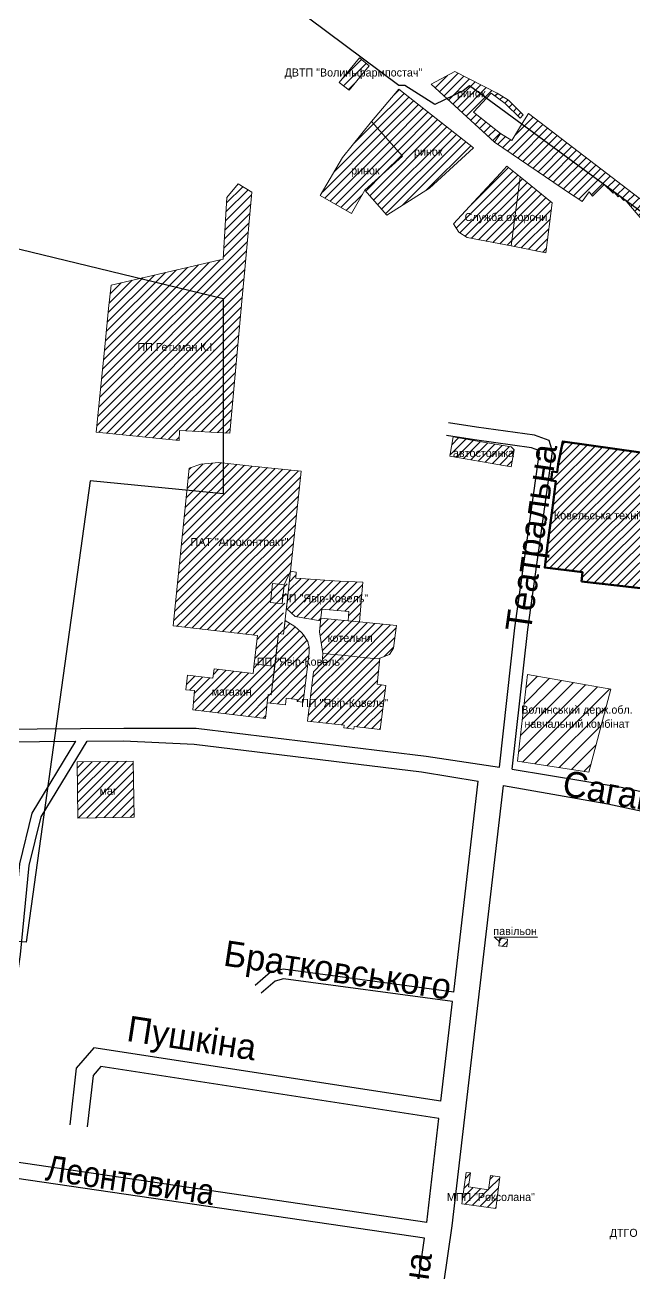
# Model space of a CAD drawing. Header units: millimetres. Extents: x 1379499 to 1411715, y 5652947 to 5671991.
# Drawn here: x 1403369 to 1403749, y 5658619 to 5659398 of the extents above; entities that cross this region are included whole.
import ezdxf
from ezdxf.enums import TextEntityAlignment as Align

# ---------------------------------------------------------------- set-up
doc = ezdxf.new("R2010")
doc.units = ezdxf.units.MM
doc.layers.add('_5Інше', color=252, linetype='Continuous', lineweight=25)
for name, color, linetype in [('вулиці', 7, 'Continuous'), ('ВулНазва', 7, 'Continuous'), ('на область', 5, 'Continuous')]:
    doc.layers.add(name, color=color, linetype=linetype)
picture_1 = doc.add_image_def('image1.bmp', size_in_pixel=(3370, 2384))
pattern_1 = [(45, (19203.3615, -9190.9644), (-2.6516504294, 2.6516504294), [])]

# ---------------------------------------------------------------- blocks, each defined once
blk = doc.blocks.new('ТуріяВодоох')
at = {"layer": '_5Інше', "color": 140}
blk.add_lwpolyline([(48682, 27510), (48729, 27348), (48132, 27408), (47610, 27124), (47504, 26544), (47282, 26450), (47208, 26336), (47222, 26234), (47363, 26200), (47363, 26078), (47280, 26086), (47240, 25798), (47150, 25804), (47109, 25544), (47065, 25543), (47056, 25444), (47121, 25294), (47100, 25160), (46916, 25122), (46917, 25059), (46964, 25058), (46928, 24645)], dxfattribs=at)
blk = doc.blocks.new('ЛвЗд')
at = {"layer": '_5Інше', "color": 204, "linetype": 'Continuous'}
for points in [[(47469.057, 26327.309), (47334.814, 26428.917)], [(47472.822, 26327.291), (47469.057, 26327.309)], [(47491.544, 26315.317), (47472.822, 26327.291)], [(47509.358, 26323.834), (47491.544, 26315.317)], [(47513.153, 26326.874), (47509.358, 26323.834)], [(47624.72, 26243.919), (47513.153, 26326.874)]]:
    blk.add_lwpolyline(points, dxfattribs=at)

msp = doc.modelspace()

# ---------------------------------------------------------------- hatches: boundary and pattern name
at = {"layer": 'вулиці', "lineweight": -2}
h = msp.add_hatch(dxfattribs=at)
h.set_pattern_fill('ANSI31', color=2, scale=30, style=0)
h.set_pattern_definition(pattern_1)
h.paths.add_polyline_path([(1403583.95, 5659372.9), (1403577.78, 5659377.92), (1403565.2, 5659362.5), (1403571.47, 5659357.62)])
h.paths.add_polyline_path([(1403517.61, 5659363.75), (1403630.53, 5659363.75), (1403630.53, 5659372.5), (1403517.61, 5659372.5)], flags=9)
h = msp.add_hatch(dxfattribs=at)
h.set_pattern_fill('ANSI31', color=2, scale=30, style=0)
h.set_pattern_definition(pattern_1)
h.paths.add_polyline_path([(1403642.66, 5659357.35), (1403646.44, 5659360.41), (1403657.1, 5659352.58), (1403660.12, 5659355.82), (1403668.76, 5659349.43), (1403678.15, 5659340.3), (1403680.12, 5659342.31), (1403670.8, 5659351.38), (1403663.79, 5659355.82), (1403637.4, 5659369.44), (1403622.7, 5659361.39), (1403632.48, 5659352.41)])
h.paths.add_polyline_path([(1403657.1, 5659352.58), (1403646.44, 5659360.41), (1403642.66, 5659357.35), (1403632.48, 5659352.41), (1403662.14, 5659325.16), (1403665.96, 5659330.57), (1403649.01, 5659343.88)])
h.paths.add_polyline_path([(1403635.16, 5659352.53), (1403660.16, 5659352.53), (1403660.16, 5659357.53), (1403635.16, 5659357.53)], flags=25)
h = msp.add_hatch(dxfattribs=at)
h.set_pattern_fill('ANSI31', color=2, scale=30, style=0)
h.set_pattern_definition(pattern_1)
h.paths.add_polyline_path([(1403581.22, 5659295.22), (1403594.98, 5659279.6), (1403621.47, 5659296.45), (1403648.93, 5659321.75), (1403602.34, 5659358.39), (1403585.37, 5659338.06), (1403604.81, 5659316.53)])
h.paths.add_polyline_path([(1403608.31, 5659316), (1403633.31, 5659316), (1403633.31, 5659321), (1403608.31, 5659321)], flags=24)
h = msp.add_hatch(dxfattribs=at)
h.set_pattern_fill('ANSI31', color=2, scale=30, style=0)
h.set_pattern_definition(pattern_1)
h.paths.add_polyline_path([(1403880.85, 5659132.73), (1403886.61, 5659126.32), (1403894.49, 5659117.79), (1403895.75, 5659118.93), (1403898.54, 5659115.87), (1403904.2, 5659121.15), (1403904.4, 5659120.98), (1403918.57, 5659136.18), (1403832.77, 5659214.25), (1403834.23, 5659215.53), (1403755.89, 5659287.65), (1403683.3, 5659343.09), (1403678.3, 5659335.18), (1403673.04, 5659326.35), (1403665.96, 5659330.57), (1403662.14, 5659325.16), (1403709.55, 5659292.99), (1403714.25, 5659290.01), (1403716.81, 5659288.24), (1403721.14, 5659294.19), (1403723.3, 5659291.46), (1403730.56, 5659298.9), (1403736.16, 5659293.35), (1403736.86, 5659293.93), (1403739.34, 5659291.06), (1403740.24, 5659291.81), (1403742.78, 5659288.77), (1403743.58, 5659289.43), (1403763.74, 5659265.69), (1403765.41, 5659267.11), (1403816.13, 5659211.46), (1403821.97, 5659204.53), (1403820.13, 5659202.85), (1403819.72, 5659202.51), (1403830.33, 5659190.91), (1403831.38, 5659191.89), (1403834.09, 5659189.02), (1403833.31, 5659188.28), (1403836.1, 5659185.31), (1403835.75, 5659184.99), (1403844.06, 5659175.9), (1403844.65, 5659176.45), (1403849.8, 5659171), (1403851.6, 5659172.7), (1403854.4, 5659169.61), (1403852.63, 5659167.96), (1403855.52, 5659164.88), (1403853.01, 5659162.51), (1403853.77, 5659161.7), (1403857.19, 5659157.97)])
h = msp.add_hatch(dxfattribs=at)
h.set_pattern_fill('ANSI31', color=2, scale=30, style=0)
h.set_pattern_definition(pattern_1)
h.paths.add_polyline_path([(1403567.17, 5659315.65), (1403553.42, 5659291.87), (1403572.8, 5659280.67), (1403581.22, 5659295.22), (1403604.81, 5659316.53), (1403585.37, 5659338.06)])
h.paths.add_polyline_path([(1403569.05, 5659304.3), (1403594.05, 5659304.3), (1403594.05, 5659309.3), (1403569.05, 5659309.3)], flags=24)
h = msp.add_hatch(dxfattribs=at)
h.set_pattern_fill('ANSI31', color=5, scale=30, style=0)
h.set_pattern_definition(pattern_1)
h.paths.add_polyline_path([(1403649.03, 5659287.83), (1403636.49, 5659274.33), (1403639.88, 5659269.09), (1403645.15, 5659265.71), (1403672.59, 5659260.39), (1403678.07, 5659303.55), (1403669.84, 5659310.23), (1403666.17, 5659306.05)])
h.paths.add_polyline_path([(1403672.59, 5659260.39), (1403694.24, 5659256.2), (1403698.13, 5659287.26), (1403678.07, 5659303.55)])
h.paths.add_polyline_path([(1403633.86, 5659274.14), (1403704.7, 5659274.14), (1403704.7, 5659281.64), (1403633.86, 5659281.64)], flags=9)
h = msp.add_hatch(dxfattribs=at)
h.set_pattern_fill('ANSI31', color=2, scale=30, style=0)
h.set_pattern_definition(pattern_1)
h.paths.add_polyline_path([(1403506.27, 5659245.65), (1403510.69, 5659293.97), (1403502.23, 5659299.16), (1403495.09, 5659290.58), (1403492.73, 5659252.15), (1403440.91, 5659240.19), (1403492.87, 5659227.66), (1403492.87, 5659143.65), (1403496.92, 5659143.42), (1403504.47, 5659226.01)])
h.paths.add_polyline_path([(1403492.87, 5659227.66), (1403440.91, 5659240.19), (1403422.78, 5659236), (1403421.3, 5659221.34), (1403419.09, 5659199.46), (1403413.51, 5659144.22), (1403465.24, 5659139), (1403465.48, 5659145.24), (1403492.87, 5659143.65)])
h.paths.add_polyline_path([(1403429.85, 5659193.53), (1403497.35, 5659193.53), (1403497.35, 5659201.03), (1403429.85, 5659201.03)], flags=9)
h = msp.add_hatch(dxfattribs=at)
h.set_pattern_fill('ANSI31', color=5, scale=30, style=0)
h.set_pattern_definition(pattern_1)
h.paths.add_polyline_path([(1403704.74, 5659138.31), (1403701.84, 5659124.12), (1403701.21, 5659119.1), (1403698.12, 5659119.5), (1403697.41, 5659113.9), (1403700.5, 5659113.5), (1403698.37, 5659096.78), (1403694.93, 5659071.87), (1403693.48, 5659059.59), (1403717.15, 5659056.62), (1403716.51, 5659050.92), (1403782.68, 5659043.42), (1403785.1, 5659064.86), (1403785.11, 5659064.86), (1403785.1, 5659064.86), (1403785.1, 5659064.86), (1403785.11, 5659064.86), (1403792.06, 5659126.19), (1403785.9, 5659126.89)])
h.paths.add_polyline_path([(1403680.63, 5659088.5), (1403803.13, 5659088.5), (1403803.13, 5659096), (1403680.63, 5659096)], flags=9)
h.paths.add_polyline_path([(1403688.08, 5658996.96), (1403710.64, 5659155.36), (1403686.88, 5659158.75), (1403664.32, 5659000.34)], flags=9)
h = msp.add_hatch(dxfattribs=at)
h.set_pattern_fill('ANSI31', color=2, scale=30, style=0)
h.set_pattern_definition(pattern_1)
h.paths.add_polyline_path([(1403672.61, 5659122.54), (1403674.37, 5659133.03), (1403672.64, 5659134.91), (1403650.24, 5659138.74), (1403636.28, 5659141.1), (1403634.24, 5659129.08)])
h.paths.add_polyline_path([(1403627.79, 5659128.58), (1403682.79, 5659128.58), (1403682.79, 5659133.58), (1403627.79, 5659133.58)], flags=9)
h = msp.add_hatch(dxfattribs=at)
h.set_pattern_fill('ANSI31', color=2, scale=30, style=0)
h.set_pattern_definition(pattern_1)
h.paths.add_polyline_path([(1403541.39, 5659119.85), (1403510.78, 5659122.97), (1403492.87, 5659124.8), (1403492.87, 5659105.66), (1403477.92, 5659107.1), (1403537.02, 5659078.27)])
h.paths.add_polyline_path([(1403492.87, 5659124.8), (1403490, 5659125.1), (1403478.85, 5659124.2), (1403471.65, 5659121.62), (1403470.53, 5659110.7), (1403477.92, 5659107.1), (1403492.87, 5659105.66)])
h.paths.add_polyline_path([(1403470.53, 5659110.7), (1403470.23, 5659107.84), (1403477.92, 5659107.1)])
h.paths.add_polyline_path([(1403477.92, 5659107.1), (1403470.23, 5659107.84), (1403462.35, 5659031.51), (1403535.14, 5659060.42), (1403537.02, 5659078.27)])
h.paths.add_polyline_path([(1403467.82, 5659069.88), (1403538.14, 5659069.88), (1403538.14, 5659079.75), (1403467.82, 5659079.75)], flags=9)
h = msp.add_hatch(dxfattribs=at)
h.set_pattern_fill('ANSI31', color=2, scale=30, style=0)
h.set_pattern_definition(pattern_1)
h.paths.add_polyline_path([(1403530.78, 5659048.81), (1403533.35, 5659054.21), (1403534.06, 5659059.99), (1403462.35, 5659031.51), (1403461.5, 5659023.26), (1403514.27, 5659017.15), (1403514.18, 5659016.38), (1403529.17, 5659020.26), (1403533.35, 5659054.21)])
h = msp.add_hatch(dxfattribs=at)
h.set_pattern_fill('ANSI31', color=2, scale=30, style=0)
h.set_pattern_definition(pattern_1)
h.paths.add_polyline_path([(1403554.31, 5659033.59), (1403571.3, 5659032.05), (1403570.77, 5659026.2), (1403577.85, 5659025.61), (1403579.91, 5659050.45), (1403565.46, 5659051.01), (1403538.14, 5659052.94), (1403538.4, 5659056.64), (1403534.81, 5659057.29), (1403532.25, 5659034.02), (1403537.7, 5659028.9), (1403553.56, 5659026.33), (1403553.73, 5659027.96), (1403553.73, 5659027.96)])
h.paths.add_polyline_path([(1403518.22, 5659035.98), (1403594.06, 5659035.98), (1403594.06, 5659043.48), (1403518.22, 5659043.48)], flags=9)
h = msp.add_hatch(dxfattribs=at)
h.set_pattern_fill('ANSI31', color=2, scale=30, style=0)
h.set_pattern_definition(pattern_1)
h.paths.add_polyline_path([(1403530.78, 5659048.81), (1403523.65, 5659049.63), (1403522.33, 5659037.71), (1403529.52, 5659036.94)])
h = msp.add_hatch(dxfattribs=at)
h.set_pattern_fill('ANSI31', color=2, scale=30, style=0)
h.set_pattern_definition(pattern_1)
h.paths.add_polyline_path([(1403546.45, 5659006.3), (1403546.54, 5659008.66), (1403546.41, 5659010.03), (1403546.11, 5659011.2), (1403545.59, 5659013.28), (1403545.24, 5659014.06), (1403543, 5659017.64), (1403541.73, 5659018.98), (1403537.55, 5659022.71), (1403531.42, 5659026.39), (1403530.49, 5659018), (1403527.42, 5659018.38), (1403522.77, 5658979.98), (1403520.86, 5658980.17), (1403520.28, 5658974.98), (1403531.6, 5658973.87), (1403532.1, 5658977.95), (1403539.07, 5658977.08), (1403538.93, 5658975.93), (1403542.69, 5658975.46)])
h.paths.add_polyline_path([(1403503.05, 5658996.39), (1403578.88, 5658996.39), (1403578.88, 5659003.89), (1403503.05, 5659003.89)], flags=9)
h = msp.add_hatch(dxfattribs=at)
h.set_pattern_fill('ANSI31', color=12, scale=30, style=0)
h.set_pattern_definition(pattern_1)
h.paths.add_polyline_path([(1403600.93, 5659023.32), (1403577.85, 5659025.61), (1403570.77, 5659026.2), (1403553.73, 5659027.96), (1403552.86, 5659019.51), (1403554.99, 5659005.87), (1403568.77, 5659004.63), (1403568.94, 5659004.61), (1403582.1, 5659003.09), (1403589.6, 5659002.45), (1403590.65, 5659002.88), (1403596.62, 5659005.23), (1403599.11, 5659009.25), (1403600.34, 5659018.73)])
h.paths.add_polyline_path([(1403557.15, 5659012.95), (1403587.08, 5659012.95), (1403587.08, 5659018.21), (1403557.15, 5659018.21)], flags=24)
h = msp.add_hatch(dxfattribs=at)
h.set_pattern_fill('ANSI31', color=2, scale=30, style=0)
h.set_pattern_definition(pattern_1)
h.paths.add_polyline_path([(1403527.42, 5659018.38), (1403530.49, 5659018), (1403530.79, 5659020.68), (1403514.18, 5659016.38), (1403512.19, 5658999.39), (1403524.93, 5658997.83)])
h.paths.add_polyline_path([(1403510.5, 5658995.11), (1403571.43, 5658995.11), (1403571.43, 5659005.17), (1403510.5, 5659005.17)], flags=9)
h = msp.add_hatch(dxfattribs=at)
h.set_pattern_fill('ANSI31', color=2, scale=30, style=0)
h.set_pattern_definition(pattern_1)
h.paths.add_polyline_path([(1403554.93, 5659005.8), (1403554.54, 5659000.12), (1403549.26, 5658994.35), (1403545.49, 5658963.66), (1403568.24, 5658961.12), (1403568.04, 5658959.48), (1403574.42, 5658958.71), (1403574.62, 5658960.34), (1403590.73, 5658958.4), (1403594.3, 5658985.93), (1403589, 5658986.7), (1403590.65, 5659002.88), (1403589.6, 5659002.45), (1403582.1, 5659003.09), (1403568.94, 5659004.61)])
h.paths.add_polyline_path([(1403530.71, 5658970.69), (1403606.55, 5658970.69), (1403606.55, 5658978.19), (1403530.71, 5658978.19)], flags=9)
h.paths.add_polyline_path([(1403503.05, 5658996.39), (1403578.88, 5658996.39), (1403578.88, 5659003.89), (1403503.05, 5659003.89)], flags=9)
h = msp.add_hatch(dxfattribs=at)
h.set_pattern_fill('ANSI31', color=2, scale=30, style=0)
h.set_pattern_definition(pattern_1)
h.paths.add_polyline_path([(1403519.19, 5658965.35), (1403519.37, 5658966.89), (1403520.28, 5658974.98), (1403520.86, 5658980.17), (1403522.77, 5658979.98), (1403524.93, 5658997.83), (1403512.19, 5658999.39), (1403511.49, 5658993.42), (1403487.11, 5658996.34), (1403486.37, 5658990.38), (1403470.49, 5658992.28), (1403469.54, 5658983.25), (1403474.95, 5658982.78), (1403473.9, 5658970.68)])
h.paths.add_polyline_path([(1403480.98, 5658979.52), (1403515.14, 5658979.52), (1403515.14, 5658984.52), (1403480.98, 5658984.52)], flags=24)
h.paths.add_polyline_path([(1403503.05, 5658996.39), (1403578.88, 5658996.39), (1403578.88, 5659003.89), (1403503.05, 5659003.89)], flags=9)
h = msp.add_hatch(dxfattribs=at)
h.set_pattern_fill('ANSI31', color=5, scale=50, style=0)
h.set_pattern_definition([(45, (19203.3615, -9190.9644), (-4.4194173824, 4.4194173824), [])])
h.paths.add_polyline_path([(1403676.57, 5658938.57), (1403721.1, 5658931.73), (1403734.82, 5658983.6), (1403682.7, 5658992.8)])
h.paths.add_polyline_path([(1403666.96, 5658958.39), (1403760.29, 5658958.39), (1403760.29, 5658965.89), (1403666.96, 5658965.89)], flags=9)
h.paths.add_polyline_path([(1403666.75, 5658965.86), (1403760.5, 5658965.86), (1403760.5, 5658974.61), (1403666.75, 5658974.61)], flags=9)
h = msp.add_hatch(dxfattribs=at)
h.set_pattern_fill('ANSI31', color=2, scale=30, style=0)
h.set_pattern_definition(pattern_1)
h.paths.add_polyline_path([(1403402.14, 5658903.14), (1403437.14, 5658903.65), (1403436.64, 5658938.65), (1403401.64, 5658938.14)])
h.paths.add_polyline_path([(1403413.9, 5658917.64), (1403428.07, 5658917.64), (1403428.07, 5658922.64), (1403413.9, 5658922.64)], flags=24)
h = msp.add_hatch(dxfattribs=at)
h.set_pattern_fill('ANSI31', color=2, scale=30, style=0)
h.set_pattern_definition(pattern_1)
h.paths.add_polyline_path([(1403669.74, 5658822.58), (1403670.35, 5658827.54), (1403665.39, 5658828.16), (1403664.77, 5658823.2)])
h = msp.add_hatch(dxfattribs=at)
h.set_pattern_fill('ANSI31', color=5, scale=30, style=0)
h.set_pattern_definition(pattern_1)
h.paths.add_polyline_path([(1403663.02, 5658659.32), (1403665.48, 5658678.94), (1403659.54, 5658679.78), (1403658.36, 5658671.01), (1403645.87, 5658672.71), (1403647.07, 5658681.43), (1403644.47, 5658681.79), (1403641.76, 5658662.17)])
h.paths.add_polyline_path([(1403623.61, 5658662.67), (1403696.11, 5658662.67), (1403696.11, 5658670.17), (1403623.61, 5658670.17)], flags=9)
h = msp.add_hatch(dxfattribs=at)
h.set_pattern_fill('ANSI31', color=12, scale=30, style=0)
h.set_pattern_definition(pattern_1)
h.paths.add_polyline_path([(1403788.82, 5658654.38), (1403761.86, 5658655.31), (1403759.71, 5658631.44), (1403786.79, 5658631.44)])
h.paths.add_polyline_path([(1403786.79, 5658631.44), (1403759.71, 5658631.44), (1403759.59, 5658630.07), (1403786.56, 5658628.81)])
h.paths.add_polyline_path([(1403730.7, 5658638.55), (1403818.41, 5658638.55), (1403818.41, 5658648.34), (1403730.7, 5658648.34)], flags=9)

# ---------------------------------------------------------------- linework, layer by layer
at = {"layer": 'вулиці', "color": 7}
for points in [[(1403673.09, 5658933.66), (1403682.87, 5659020.91), (1403698.4, 5659132.11), (1403696.26, 5659138.89), (1403687.15, 5659142.18), (1403650.91, 5659147.22), (1403633.47, 5659149.93)], [(1403665.18, 5658934.92), (1403674.93, 5659021.9), (1403690.22, 5659131.43), (1403689.82, 5659132.71), (1403685.22, 5659134.37), (1403649.75, 5659139.3), (1403632.24, 5659142.02)], [(1402933.32, 5658951.79), (1402982.3, 5658952.02), (1403112.51, 5658954.65), (1403241.34, 5658957.71), (1403430.74, 5658959.32), (1403475.94, 5658959.29), (1403619.51, 5658941.82), (1403665.18, 5658934.92)], [(1402875.9, 5658891.07), (1402882.93, 5658906.96), (1402896.58, 5658921.64), (1402906.85, 5658930.51), (1402920.38, 5658938.76), (1402927.41, 5658942.23), (1402982.51, 5658944.02), (1403112.68, 5658946.65), (1403241.47, 5658949.71), (1403400.89, 5658951.07)], [(1403341.9, 5658691.08), (1403360.36, 5658818.57), (1403365.8, 5658874.51), (1403373.53, 5658906.26), (1403400.89, 5658951.07)], [(1403347.88, 5658690.51), (1403366.31, 5658817.85), (1403371.73, 5658873.51), (1403379.13, 5658903.94), (1403407.96, 5658951.13)], [(1403407.96, 5658951.13), (1403430.59, 5658951.32), (1403474.68, 5658949.27), (1403616.67, 5658931.94), (1403652.04, 5658926.11)], [(1403673.09, 5658933.66), (1403741.23, 5658922.39), (1403799.51, 5658909.88), (1403883.72, 5658893.41)], [(1403627.86, 5658593.73), (1403635.75, 5658648.45), (1403667.81, 5658923.48)], [(1403636.67, 5658794.4), (1403652.04, 5658926.11)], [(1403667.81, 5658923.48), (1403732.95, 5658911.95), (1403790.34, 5658899.77), (1403886.97, 5658880.76)], [(1403636.67, 5658794.4), (1403530.17, 5658808.69), (1403522.4, 5658806.78), (1403512.8, 5658798.45)], [(1403635.97, 5658788.44), (1403530.5, 5658802.59), (1403525.24, 5658801.3), (1403516.46, 5658793.68)], [(1403628.73, 5658726.39), (1403635.97, 5658788.44)], [(1403628.73, 5658726.39), (1403412.09, 5658759.69), (1403401.01, 5658746.87), (1403397.03, 5658711.45)], [(1403627.46, 5658715.45), (1403416.43, 5658747.9), (1403411.56, 5658742.26), (1403407.97, 5658710.22)], [(1403619.88, 5658650.52), (1403627.46, 5658715.45)], [(1403619.88, 5658650.52), (1403347.88, 5658690.51)], [(1403618.42, 5658640.63), (1403346.68, 5658680.58), (1403346.44, 5658680.6)], [(1403564.44, 5658395.46), (1403583.04, 5658402.32), (1403592.19, 5658458.32), (1403618.45, 5658640.62)]]:
    msp.add_lwpolyline(points, dxfattribs=at)
at = {"layer": 'вулиці', "color": 7, "lineweight": -2}
msp.add_lwpolyline([(1403665.67, 5658825.44), (1403661.83, 5658828.88), (1403689.07, 5658828.71)], dxfattribs=at)
at = {"layer": 'ВулНазва', "color": 7, "lineweight": 9}
for points in [[(1403565.2, 5659362.5), (1403577.78, 5659377.92), (1403583.95, 5659372.9), (1403571.47, 5659357.62), (1403565.2, 5659362.5)], [(1403662.14, 5659325.16), (1403622.7, 5659361.39), (1403637.4, 5659369.44), (1403663.79, 5659355.82), (1403670.8, 5659351.38), (1403680.12, 5659342.31), (1403678.15, 5659340.3), (1403668.76, 5659349.43), (1403660.12, 5659355.82), (1403649.01, 5659343.88), (1403665.96, 5659330.57), (1403662.14, 5659325.16)], [(1403648.93, 5659321.75), (1403621.47, 5659296.45), (1403594.98, 5659279.6), (1403581.22, 5659295.22), (1403604.81, 5659316.53), (1403585.37, 5659338.06), (1403602.34, 5659358.39), (1403648.93, 5659321.75)], [(1403585.37, 5659338.06), (1403604.81, 5659316.53), (1403581.22, 5659295.22), (1403572.8, 5659280.67), (1403553.42, 5659291.87), (1403567.17, 5659315.65), (1403585.37, 5659338.06)], [(1403678.07, 5659303.55), (1403672.59, 5659260.39), (1403645.15, 5659265.71), (1403639.88, 5659269.09), (1403636.49, 5659274.33), (1403649.03, 5659287.83), (1403666.17, 5659306.05), (1403669.84, 5659310.23), (1403678.07, 5659303.55)], [(1403678.07, 5659303.55), (1403698.13, 5659287.26), (1403694.24, 5659256.2), (1403672.59, 5659260.39), (1403678.07, 5659303.55)], [(1403510.69, 5659293.97), (1403506.27, 5659245.65), (1403504.47, 5659226.01), (1403496.92, 5659143.42), (1403465.48, 5659145.24), (1403465.24, 5659139), (1403413.51, 5659144.22), (1403419.09, 5659199.46), (1403421.3, 5659221.34), (1403422.78, 5659236), (1403492.73, 5659252.15), (1403495.09, 5659290.58), (1403502.23, 5659299.16), (1403510.69, 5659293.97)], [(1403636.28, 5659141.1), (1403650.24, 5659138.74), (1403672.64, 5659134.91), (1403674.37, 5659133.03), (1403672.61, 5659122.54), (1403634.24, 5659129.08), (1403636.28, 5659141.1)], [(1403471.65, 5659121.62), (1403478.85, 5659124.2), (1403490, 5659125.1), (1403510.78, 5659122.97), (1403541.39, 5659119.85), (1403534.81, 5659057.29), (1403530.78, 5659048.81), (1403523.65, 5659049.63), (1403522.33, 5659037.71), (1403529.52, 5659036.94), (1403530.78, 5659048.81), (1403534.81, 5659057.29), (1403530.49, 5659018), (1403527.42, 5659018.38), (1403524.93, 5658997.83), (1403512.19, 5658999.39), (1403514.27, 5659017.15), (1403461.5, 5659023.26), (1403471.65, 5659121.62)], [(1403534.81, 5659057.29), (1403538.4, 5659056.64), (1403538.14, 5659052.94), (1403565.46, 5659051.01), (1403579.91, 5659050.45), (1403577.85, 5659025.61), (1403570.77, 5659026.2), (1403571.3, 5659032.05), (1403554.31, 5659033.59), (1403553.57, 5659026.33), (1403537.7, 5659028.9), (1403532.25, 5659034.02), (1403534.81, 5659057.29)], [(1403520.28, 5658974.98), (1403520.86, 5658980.17), (1403522.77, 5658979.98), (1403527.42, 5659018.38), (1403530.49, 5659018), (1403531.42, 5659026.39), (1403537.55, 5659022.71), (1403541.73, 5659018.98), (1403543, 5659017.64), (1403545.24, 5659014.06), (1403545.59, 5659013.28), (1403546.11, 5659011.2), (1403546.41, 5659010.03), (1403546.54, 5659008.66), (1403546.45, 5659006.3), (1403542.69, 5658975.46), (1403538.93, 5658975.93), (1403539.07, 5658977.08), (1403532.1, 5658977.95), (1403531.6, 5658973.87), (1403520.28, 5658974.98)], [(1403570.77, 5659026.2), (1403577.85, 5659025.61), (1403600.93, 5659023.32), (1403600.34, 5659018.73), (1403599.11, 5659009.25), (1403596.62, 5659005.23), (1403590.65, 5659002.88), (1403589.6, 5659002.45), (1403582.06, 5659003.09), (1403568.93, 5659004.61), (1403554.99, 5659005.87), (1403552.86, 5659019.51), (1403553.73, 5659027.96), (1403570.77, 5659026.2)], [(1403554.93, 5659005.8), (1403568.94, 5659004.61), (1403582.1, 5659003.09), (1403589.6, 5659002.45), (1403590.65, 5659002.88), (1403589, 5658986.7), (1403594.3, 5658985.93), (1403590.73, 5658958.4), (1403574.62, 5658960.34), (1403574.42, 5658958.71), (1403568.04, 5658959.48), (1403568.24, 5658961.12), (1403545.49, 5658963.66), (1403549.26, 5658994.35), (1403554.54, 5659000.12), (1403554.93, 5659005.8)], [(1403473.9, 5658970.68), (1403474.95, 5658982.78), (1403469.54, 5658983.25), (1403470.49, 5658992.28), (1403486.37, 5658990.38), (1403487.11, 5658996.34), (1403511.49, 5658993.42), (1403512.19, 5658999.39), (1403524.93, 5658997.83), (1403522.77, 5658979.98), (1403520.86, 5658980.17), (1403520.28, 5658974.98), (1403519.37, 5658966.89), (1403519.19, 5658965.35), (1403473.9, 5658970.68)], [(1403401.64, 5658938.14), (1403436.64, 5658938.65), (1403437.14, 5658903.65), (1403402.14, 5658903.14), (1403401.64, 5658938.14)], [(1403665.39, 5658828.16), (1403670.35, 5658827.54), (1403669.74, 5658822.58), (1403664.77, 5658823.2), (1403665.39, 5658828.16)], [(1403647.07, 5658681.43), (1403645.87, 5658672.71), (1403658.36, 5658671.01), (1403659.54, 5658679.78), (1403665.48, 5658678.94), (1403663.02, 5658659.32), (1403641.76, 5658662.17), (1403644.47, 5658681.79), (1403647.07, 5658681.43)]]:
    msp.add_lwpolyline(points, close=True, dxfattribs=at)
for points in [[(1403763.74, 5659265.69), (1403743.58, 5659289.43), (1403742.78, 5659288.77), (1403740.24, 5659291.81), (1403739.34, 5659291.06), (1403736.86, 5659293.93), (1403736.16, 5659293.35), (1403730.56, 5659298.9), (1403723.3, 5659291.46), (1403721.14, 5659294.19), (1403716.81, 5659288.24), (1403714.25, 5659290.01), (1403709.55, 5659292.99), (1403662.14, 5659325.16), (1403665.96, 5659330.57), (1403673.04, 5659326.35), (1403678.3, 5659335.18), (1403683.3, 5659343.09), (1403755.89, 5659287.65)], [(1403682.7, 5658992.8), (1403734.82, 5658983.6), (1403721.1, 5658931.73), (1403676.57, 5658938.57), (1403682.7, 5658992.8)]]:
    msp.add_lwpolyline(points, dxfattribs=at)
at = {"layer": 'ВулНазва', "color": 6, "lineweight": 70}
msp.add_lwpolyline([(1403716.51, 5659050.92), (1403717.15, 5659056.62), (1403693.48, 5659059.59), (1403694.93, 5659071.87), (1403698.37, 5659096.78), (1403700.5, 5659113.5), (1403697.41, 5659113.9), (1403698.12, 5659119.5), (1403701.21, 5659119.1), (1403701.84, 5659124.12), (1403704.74, 5659138.31), (1403785.9, 5659126.89), (1403792.06, 5659126.19), (1403782.68, 5659043.42), (1403716.51, 5659050.92)], close=True, dxfattribs=at)

# ---------------------------------------------------------------- block references
at = {"layer": 'вулиці', "color": 7}
msp.add_blockref('ТуріяВодоох', (1356129.87, 5633027.66), dxfattribs=at)
at = {"layer": 'ВулНазва', "color": 7, "lineweight": 9, "rotation": 0.3369352804739994}
msp.add_blockref('ЛвЗд', (1356288.93, 5632754.59), dxfattribs=at)

# ---------------------------------------------------------------- texts
at = {"layer": 'ВулНазва', "color": 7, "lineweight": 9}
for s, p in [('ДВТП "Волиньфармпостач"', (1403574.07, 5659368.13)), ('ринок', (1403647.66, 5659355.03)), ('ринок', (1403620.81, 5659318.5)), ('ринок', (1403581.55, 5659306.8)), ('Служба охорони', (1403669.28, 5659277.89)), ('ПП Гетьман К.І.', (1403463.6, 5659197.28)), ('автостоянка', (1403655.29, 5659131.08)), ('Ковельська технічна школа', (1403741.88, 5659092.25)), ('ПАТ "Агроконтракт"', (1403502.98, 5659074.81)), ('ПП "Явір-Ковель"', (1403556.14, 5659039.73)), ('котельня', (1403572.12, 5659015.58)), ('ПП "Явір-Ковель"', (1403540.97, 5659000.14)), ('магазин', (1403498.06, 5658982.02)), ('ПП "Явір-Ковель"', (1403568.63, 5658974.44)), ('Волинський держ.обл.', (1403713.63, 5658970.24)), ('навчальний комбінат', (1403713.63, 5658962.14)), ('маг', (1403420.99, 5658920.14)), ('павільон', (1403675.02, 5658832.65)), ('МПП "Роксолана"', (1403659.86, 5658666.42)), ('ДТГО "Лвівська залзниця"', (1403774.55, 5658643.45))]:
    msp.add_text(s, height=5, dxfattribs=at).set_placement(p, align=Align.MIDDLE)
at = {"layer": 'ВулНазва', "color": 1, "lineweight": 9}
for s, rotation, p in [('Театральна', 81.89291, (1403687.48, 5659077.85)), ('Сагайдачного', 349.46363, (1403772.65, 5658911.11)), ('Братковського', 351.35397, (1403563.94, 5658805.83)), ('Пушкіна', 351.25831, (1403472.95, 5658763.77)), ('Театральна', 81.89291, (1403609.37, 5658573.03))]:
    msp.add_text(s, height=16, rotation=rotation, dxfattribs=at).set_placement(p, align=Align.MIDDLE)
at = {"layer": 'ВулНазва', "color": 1, "lineweight": 9, "width": 0.9}
msp.add_text('Леонтовича', height=16, rotation=351.53083, dxfattribs=at).set_placement((1403434.83, 5658676.98), align=Align.MIDDLE)

# ---------------------------------------------------------------- pictures from other files: only their frames are drawn
at = {"layer": 'на область', "color": 7, "lineweight": -2}
image = msp.add_image(picture_1, insert=(1395288.55, 5652947.02), size_in_units=(16426, 11620.05), dxfattribs=at)
image.dxf.flags = 7

doc.saveas('drawing.dxf')
